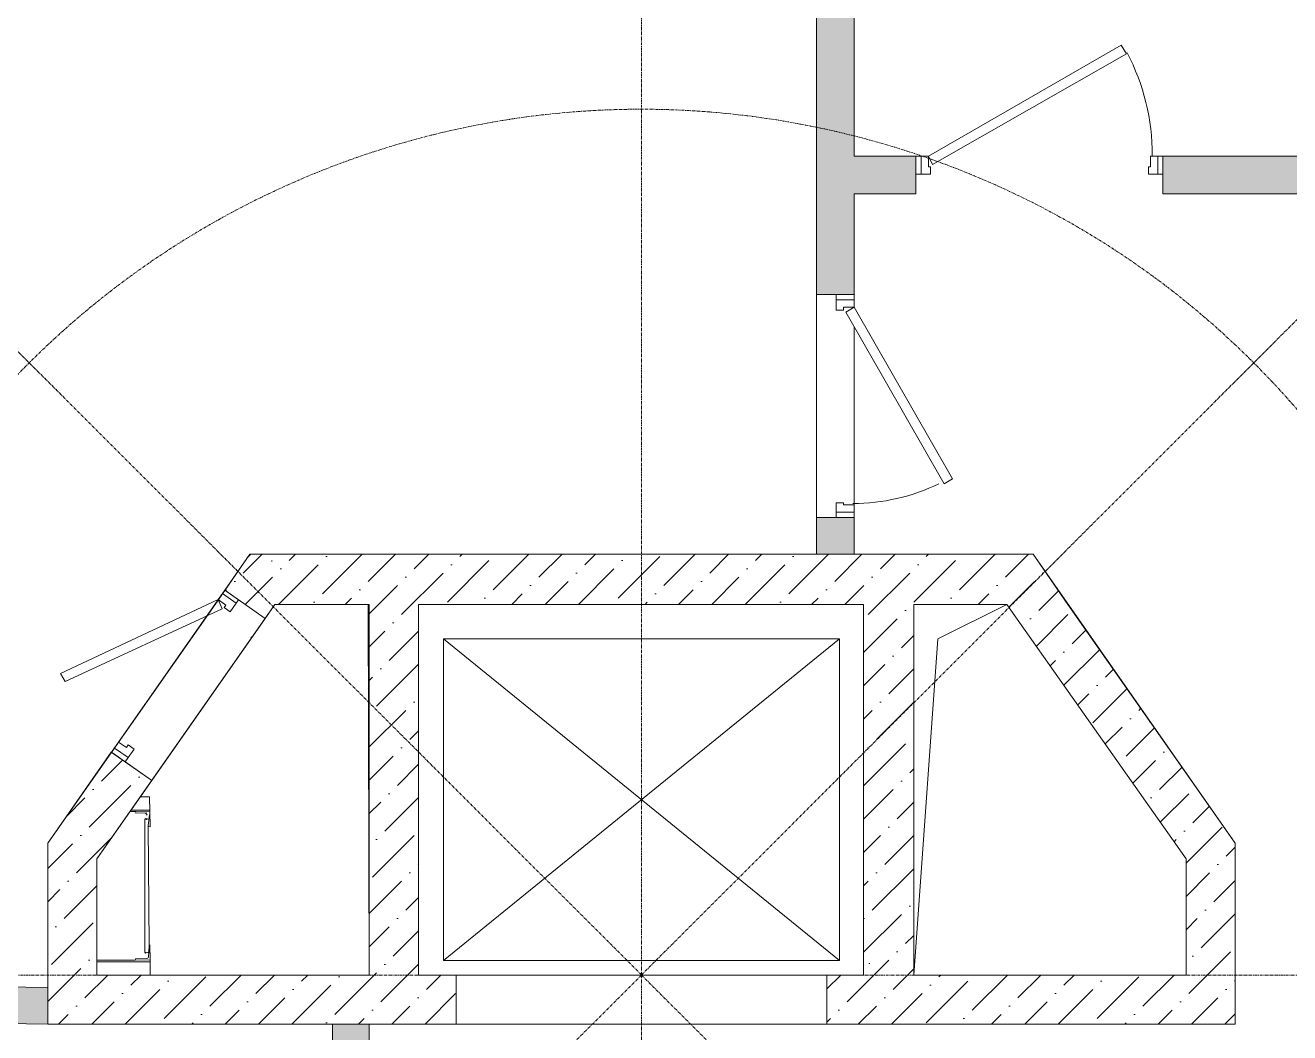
# Model space of a CAD drawing. Header units: millimetres. Extents: x 223 to 163467, y -12002 to 99672.
# Drawn here: x 95294 to 100406, y -280 to 3793 of the extents above; entities that cross this region are included whole.
import ezdxf

# ---------------------------------------------------------------- set-up
doc = ezdxf.new("R2010")
doc.units = ezdxf.units.MM
doc.linetypes.add('ADSK_Линия сетки', pattern=[21, 12, -3, 3, -3])
doc.layers.add('A-ANNO-DIMS', color=7, linetype='Continuous', lineweight=9)
doc.layers.add('S-GRID', color=7, linetype='Continuous', lineweight=9)
for name, color, linetype in [('PDF _A-DETL', 7, 'Continuous'), ('PDF _A-DETL-GENF', 7, 'Continuous'), ('PDF _A-DETL-MEDM', 7, 'Continuous'), ('PDF _A-DOOR', 7, 'Continuous'), ('PDF _A-DOOR-FRAM', 7, 'Continuous'), ('PDF _A-FLOR', 7, 'Continuous'), ('PDF _A-WALL', 7, 'Continuous'), ('PDF _A-WALL-PATT', 7, 'Continuous'), ('PDF _I-WALL', 7, 'Continuous'), ('PDF _S-BEAM', 7, 'Continuous')]:
    doc.layers.add(name, color=color, linetype=linetype)
doc.styles.add('GOST Common_I_6', font='ARIALN.TTF', dxfattribs={"height": 125})
doc.dimstyles.new('Диагональ_-_Gost_2_5мм', dxfattribs={"dimscale": 304.8, "dimtxt": 125.714375, "dimasz": 0.492126, "dimexe": 0.393701, "dimexo": 0.246063, "dimgap": 0.287073, "dimtad": 1, "dimdec": 0, "dimzin": 0, "dimdsep": 46, "dimtxsty": 'GOST Common_I_6', "dimsah": 1, "dimcen": 0.09, "dimdle": 0.393701, "dimazin": 0, "dimtfac": 1, "dimtdec": 4, "dimtix": 1, "dimtmove": 0, "dimatfit": 3, "dimfxl": 1, "dimtvp": 1, "dimtfill": 1, "dimtolj": 1, "dimtzin": 0, "dimarcsym": 2})

# ---------------------------------------------------------------- blocks, each defined once
blk = doc.blocks.new('*D333')
at = {"layer": 'A-ANNO-DIMS', "color": 0, "lineweight": -2, "transparency": 16777216}
for p, q in [((81110.1, 24600.2), (81311.7, 24398.7)), ((78830.9, 19097.7), (79115.9, 19097.7))]:
    blk.add_line(p, q, dxfattribs=at)
blk.add_arc((86612.7, 19097.7), 7616.7, 136.12837, 178.87163, dxfattribs=at)
at = {"layer": 'A-ANNO-DIMS', "color": 0, "transparency": 16777216}
for points in [[(81104, 24393.9), (81139.7, 24358.9), (81226.8, 24483.5)], [(79022.4, 19247.4), (78972.4, 19247.9), (78995.9, 19097.7)]]:
    blk.add_solid(points, dxfattribs=at)
at = {"layer": 'Defpoints', "color": 0, "transparency": 16777216}
for p in [(81057.1, 24653.2), (80016.4, 22906), (78755.9, 19097.7), (86612.7, 19097.7)]:
    blk.add_point(p, dxfattribs=at)
at = {"layer": 'A-ANNO-DIMS', "color": 0, "transparency": 16777216, "insert": (79437.1, 22069.9), "char_height": 125, "width": 588.088, "attachment_point": 5, "rotation": 67.5, "style": 'GOST Common_I_6', "bg_fill": 3, "box_fill_scale": 1.1, "bg_fill_color": 256, "bg_fill_true_color": 13158600, "bg_fill_transparency": 0}
blk.add_mtext('\\A1;45.00°', dxfattribs=at)
blk = doc.blocks.new('*D334')
at = {"layer": 'A-ANNO-DIMS', "color": 0, "lineweight": -2, "transparency": 16777216}
for p, q in [((86612.7, 26879.4), (86612.7, 26594.4)), ((81110.1, 24600.2), (81311.7, 24398.7))]:
    blk.add_line(p, q, dxfattribs=at)
blk.add_arc((86612.7, 19097.7), 7616.7, 91.12837, 133.87163, dxfattribs=at)
at = {"layer": 'A-ANNO-DIMS', "color": 0, "transparency": 16777216}
for points in [[(86462.4, 26737.9), (86462.9, 26687.9), (86612.7, 26714.4)], [(81351.4, 24570.7), (81316.4, 24606.4), (81226.8, 24483.5)]]:
    blk.add_solid(points, dxfattribs=at)
at = {"layer": 'Defpoints', "color": 0, "transparency": 16777216}
for p in [(86612.7, 26954.4), (84641.3, 26454.9), (81057.1, 24653.2), (86612.7, 19097.7)]:
    blk.add_point(p, dxfattribs=at)
at = {"layer": 'A-ANNO-DIMS', "color": 0, "transparency": 16777216, "insert": (83640.4, 26273.2), "char_height": 125, "width": 588.088, "attachment_point": 5, "rotation": 22.5, "style": 'GOST Common_I_6', "bg_fill": 3, "box_fill_scale": 1.1, "bg_fill_color": 256, "bg_fill_true_color": 13158600, "bg_fill_transparency": 0}
blk.add_mtext('\\A1;45.00°', dxfattribs=at)
blk = doc.blocks.new('*D335')
at = {"layer": 'A-ANNO-DIMS', "color": 0, "lineweight": -2, "transparency": 16777216}
for p, q in [((86612.7, 26879.4), (86612.7, 26594.4)), ((92115.2, 24600.2), (91913.7, 24398.7))]:
    blk.add_line(p, q, dxfattribs=at)
blk.add_arc((86612.7, 19097.7), 7616.7, 46.12837, 88.87163, dxfattribs=at)
at = {"layer": 'A-ANNO-DIMS', "color": 0, "transparency": 16777216}
for points in [[(86762.4, 26687.9), (86762.9, 26737.9), (86612.7, 26714.4)], [(91908.9, 24606.4), (91873.9, 24570.7), (91998.5, 24483.5)]]:
    blk.add_solid(points, dxfattribs=at)
at = {"layer": 'Defpoints', "color": 0, "transparency": 16777216}
for p in [(86612.7, 26954.4), (90421, 25693.9), (92168.2, 24653.2), (86612.7, 19097.7)]:
    blk.add_point(p, dxfattribs=at)
at = {"layer": 'A-ANNO-DIMS', "color": 0, "transparency": 16777216, "insert": (89584.9, 26273.2), "char_height": 125, "width": 588.088, "attachment_point": 5, "rotation": 337.5, "style": 'GOST Common_I_6', "bg_fill": 3, "box_fill_scale": 1.1, "bg_fill_color": 256, "bg_fill_true_color": 13158600, "bg_fill_transparency": 0}
blk.add_mtext('\\A1;45.00°', dxfattribs=at)
blk = doc.blocks.new('*D336')
at = {"layer": 'A-ANNO-DIMS', "color": 0, "lineweight": -2, "transparency": 16777216}
for p, q in [((92115.2, 24600.2), (91913.7, 24398.7)), ((94394.4, 19097.7), (94109.4, 19097.7))]:
    blk.add_line(p, q, dxfattribs=at)
blk.add_arc((86612.7, 19097.7), 7616.7, 1.12837, 43.87163, dxfattribs=at)
at = {"layer": 'A-ANNO-DIMS', "color": 0, "transparency": 16777216}
for points in [[(92085.7, 24358.9), (92121.4, 24393.9), (91998.5, 24483.5)], [(94252.9, 19247.9), (94202.9, 19247.4), (94229.4, 19097.7)]]:
    blk.add_solid(points, dxfattribs=at)
at = {"layer": 'Defpoints', "color": 0, "transparency": 16777216}
for p in [(92168.2, 24653.2), (93969.9, 21069), (86612.7, 19097.7), (94469.4, 19097.7)]:
    blk.add_point(p, dxfattribs=at)
at = {"layer": 'A-ANNO-DIMS', "color": 0, "transparency": 16777216, "insert": (93788.2, 22069.9), "char_height": 125, "width": 588.088, "attachment_point": 5, "rotation": 292.5, "style": 'GOST Common_I_6', "bg_fill": 3, "box_fill_scale": 1.1, "bg_fill_color": 256, "bg_fill_true_color": 13158600, "bg_fill_transparency": 0}
blk.add_mtext('\\A1;45.00°', dxfattribs=at)
blk = doc.blocks.new('*D337')
at = {"layer": 'A-ANNO-DIMS', "color": 0, "lineweight": -2, "transparency": 16777216}
for p, q in [((94394.4, 19097.7), (94109.4, 19097.7)), ((92115.2, 13595.1), (91913.7, 13796.7))]:
    blk.add_line(p, q, dxfattribs=at)
blk.add_arc((86612.7, 19097.7), 7616.7, 316.12837, 358.87163, dxfattribs=at)
at = {"layer": 'A-ANNO-DIMS', "color": 0, "transparency": 16777216}
for points in [[(94202.9, 18947.9), (94252.9, 18947.4), (94229.4, 19097.7)], [(92121.4, 13801.4), (92085.7, 13836.4), (91998.5, 13711.8)]]:
    blk.add_solid(points, dxfattribs=at)
at = {"layer": 'Defpoints', "color": 0, "transparency": 16777216}
for p in [(86612.7, 19097.7), (94469.4, 19097.7), (93209, 15289.3), (92168.2, 13542.1)]:
    blk.add_point(p, dxfattribs=at)
at = {"layer": 'A-ANNO-DIMS', "color": 0, "transparency": 16777216, "insert": (93511, 16240.3), "char_height": 125, "width": 588.088, "attachment_point": 5, "rotation": 67.5, "style": 'GOST Common_I_6', "bg_fill": 3, "box_fill_scale": 1.1, "bg_fill_color": 256, "bg_fill_true_color": 13158600, "bg_fill_transparency": 0}
blk.add_mtext('\\A1;45.00°', dxfattribs=at)
blk = doc.blocks.new('*D338')
at = {"layer": 'A-ANNO-DIMS', "color": 0, "lineweight": -2, "transparency": 16777216}
for p, q in [((92115.2, 13595.1), (91913.7, 13796.7)), ((86612.7, 11315.9), (86612.7, 11600.9))]:
    blk.add_line(p, q, dxfattribs=at)
blk.add_arc((86612.7, 19097.7), 7616.7, 271.12837, 313.87163, dxfattribs=at)
at = {"layer": 'A-ANNO-DIMS', "color": 0, "transparency": 16777216}
for points in [[(91873.9, 13624.6), (91908.9, 13588.9), (91998.5, 13711.8)], [(86762.9, 11457.4), (86762.4, 11507.4), (86612.7, 11480.9)]]:
    blk.add_solid(points, dxfattribs=at)
at = {"layer": 'Defpoints', "color": 0, "transparency": 16777216}
for p in [(86612.7, 19097.7), (92168.2, 13542.1), (88584, 11740.4), (86612.7, 11240.9)]:
    blk.add_point(p, dxfattribs=at)
at = {"layer": 'A-ANNO-DIMS', "color": 0, "transparency": 16777216, "insert": (89470.1, 12199.3), "char_height": 125, "width": 588.088, "attachment_point": 5, "rotation": 22.5, "style": 'GOST Common_I_6', "bg_fill": 3, "box_fill_scale": 1.1, "bg_fill_color": 256, "bg_fill_true_color": 13158600, "bg_fill_transparency": 0}
blk.add_mtext('\\A1;45.00°', dxfattribs=at)
blk = doc.blocks.new('*D339')
at = {"layer": 'A-ANNO-DIMS', "color": 0, "lineweight": -2, "transparency": 16777216}
for p, q in [((78830.9, 19097.7), (79115.9, 19097.7)), ((81110.1, 13595.1), (81311.7, 13796.7))]:
    blk.add_line(p, q, dxfattribs=at)
blk.add_arc((86612.7, 19097.7), 7616.7, 181.12837, 223.87163, dxfattribs=at)
at = {"layer": 'A-ANNO-DIMS', "color": 0, "transparency": 16777216}
for points in [[(78972.4, 18947.4), (79022.4, 18947.9), (78995.9, 19097.7)], [(81139.7, 13836.4), (81104, 13801.4), (81226.8, 13711.8)]]:
    blk.add_solid(points, dxfattribs=at)
at = {"layer": 'Defpoints', "color": 0, "transparency": 16777216}
for p in [(78755.9, 19097.7), (86612.7, 19097.7), (79255.5, 17126.3), (81057.1, 13542.1)]:
    blk.add_point(p, dxfattribs=at)
at = {"layer": 'A-ANNO-DIMS', "color": 0, "transparency": 16777216, "insert": (79714.3, 16240.3), "char_height": 125, "width": 588.088, "attachment_point": 5, "rotation": 292.5, "style": 'GOST Common_I_6', "bg_fill": 3, "box_fill_scale": 1.1, "bg_fill_color": 256, "bg_fill_true_color": 13158600, "bg_fill_transparency": 0}
blk.add_mtext('\\A1;45.00°', dxfattribs=at)
blk = doc.blocks.new('*D340')
at = {"layer": 'A-ANNO-DIMS', "color": 0, "lineweight": -2, "transparency": 16777216}
for p, q in [((81110.1, 13595.1), (81311.7, 13796.7)), ((86612.7, 11315.9), (86612.7, 11600.9))]:
    blk.add_line(p, q, dxfattribs=at)
blk.add_arc((86612.7, 19097.7), 7616.7, 226.12837, 268.87163, dxfattribs=at)
at = {"layer": 'A-ANNO-DIMS', "color": 0, "transparency": 16777216}
for points in [[(81316.4, 13588.9), (81351.4, 13624.6), (81226.8, 13711.8)], [(86462.9, 11507.4), (86462.4, 11457.4), (86612.7, 11480.9)]]:
    blk.add_solid(points, dxfattribs=at)
at = {"layer": 'Defpoints', "color": 0, "transparency": 16777216}
for p in [(86612.7, 19097.7), (81057.1, 13542.1), (82804.3, 12501.4), (86612.7, 11240.9)]:
    blk.add_point(p, dxfattribs=at)
at = {"layer": 'A-ANNO-DIMS', "color": 0, "transparency": 16777216, "insert": (83755.3, 12199.3), "char_height": 125, "width": 588.088, "attachment_point": 5, "rotation": 337.5, "style": 'GOST Common_I_6', "bg_fill": 3, "box_fill_scale": 1.1, "bg_fill_color": 256, "bg_fill_true_color": 13158600, "bg_fill_transparency": 0}
blk.add_mtext('\\A1;45.00°', dxfattribs=at)
blk = doc.blocks.new('оси')
at = {"layer": 'S-GRID', "linetype": 'ADSK_Линия сетки'}
for q in [(86612.7, 27920.3), (80374.1, 25336.2), (77921.9, 19097.7), (80436.2, 12921.1), (86612.7, 8288.8), (95262.1, 19097.7), (92851.2, 12859.1)]:
    blk.add_line((86612.7, 19097.7), q, dxfattribs=at)
blk.add_arc((86612.7, 19097.7), 6000, 192.09621, 182.95219, dxfattribs=at)
at = {"layer": 'A-ANNO-DIMS'}
dim = blk.add_angular_dim_3p(base=(80016.4, 22906), center=(86612.7, 19097.7), p1=(81057.1, 24653.2), p2=(78755.9, 19097.7), dimstyle='Диагональ_-_Gost_2_5мм', override={"dimpost": '<>', "dimfxl": 6013.290219}, dxfattribs=at)
dim.commit()
dim.dimension.update_dxf_attribs({"geometry": '*D333', "text_midpoint": (79437.1, 22069.9)})
dim = blk.add_angular_dim_3p(base=(84641.3, 26454.9), center=(86612.7, 19097.7), p1=(86612.7, 26954.4), p2=(81057.1, 24653.2), dimstyle='Диагональ_-_Gost_2_5мм', override={"dimpost": '<>', "dimfxl": 6013.290219}, dxfattribs=at)
dim.commit()
dim.dimension.update_dxf_attribs({"geometry": '*D334', "text_midpoint": (83640.4, 26273.2)})
dim = blk.add_angular_dim_3p(base=(90421, 25693.9), center=(86612.7, 19097.7), p1=(92168.2, 24653.2), p2=(86612.7, 26954.4), dimstyle='Диагональ_-_Gost_2_5мм', override={"dimpost": '<>', "dimfxl": 6013.290219}, dxfattribs=at)
dim.commit()
dim.dimension.update_dxf_attribs({"geometry": '*D335', "text_midpoint": (89584.9, 26273.2)})
dim = blk.add_angular_dim_3p(base=(93969.9, 21069), center=(86612.7, 19097.7), p1=(94469.4, 19097.7), p2=(92168.2, 24653.2), dimstyle='Диагональ_-_Gost_2_5мм', override={"dimpost": '<>', "dimfxl": 6013.290219}, dxfattribs=at)
dim.commit()
dim.dimension.update_dxf_attribs({"geometry": '*D336', "text_midpoint": (93788.2, 22069.9)})
dim = blk.add_angular_dim_3p(base=(93209, 15289.3), center=(86612.7, 19097.7), p1=(92168.2, 13542.1), p2=(94469.4, 19097.7), dimstyle='Диагональ_-_Gost_2_5мм', override={"dimpost": '<>', "dimfxl": 6013.290219}, dxfattribs=at)
dim.commit()
dim.dimension.update_dxf_attribs({"geometry": '*D337', "text_midpoint": (93511, 16240.3)})
dim = blk.add_angular_dim_3p(base=(88584, 11740.4), center=(86612.7, 19097.7), p1=(86612.7, 11240.9), p2=(92168.2, 13542.1), dimstyle='Диагональ_-_Gost_2_5мм', override={"dimpost": '<>', "dimfxl": 6013.290219}, dxfattribs=at)
dim.commit()
dim.dimension.update_dxf_attribs({"geometry": '*D338', "text_midpoint": (89470.1, 12199.3)})
dim = blk.add_angular_dim_3p(base=(79255.5, 17126.3), center=(86612.7, 19097.7), p1=(78755.9, 19097.7), p2=(81057.1, 13542.1), dimstyle='Диагональ_-_Gost_2_5мм', override={"dimpost": '<>', "dimfxl": 6013.290219}, dxfattribs=at)
dim.commit()
dim.dimension.update_dxf_attribs({"geometry": '*D339', "text_midpoint": (79714.3, 16240.3)})
dim = blk.add_angular_dim_3p(base=(82804.3, 12501.4), center=(86612.7, 19097.7), p1=(81057.1, 13542.1), p2=(86612.7, 11240.9), dimstyle='Диагональ_-_Gost_2_5мм', override={"dimpost": '<>', "dimfxl": 6013.290219}, dxfattribs=at)
dim.commit()
dim.dimension.update_dxf_attribs({"geometry": '*D340', "text_midpoint": (83755.3, 12199.3)})
at = {"layer": 'S-GRID', "linetype": 'ADSK_Линия сетки'}
blk.add_line((86612.7, 19097.7), (92789.2, 25274.2), dxfattribs=at)
blk.add_arc((86612.7, 19097.7), 3500, 177.3315, 161.4375, dxfattribs=at)

msp = doc.modelspace()

# ---------------------------------------------------------------- hatches: boundary and pattern name
at = {"lineweight": 15}
h = msp.add_hatch(dxfattribs=at)
h.set_pattern_fill('ANSI36', scale=30)
h.set_pattern_definition([(45, (15841.03, -1301.03), (50.51394, 185.21778), [238.125, -47.625, 0, -47.625])])
h.paths.add_polyline_path([(99368.4, 1654.8), (96201.9, 1654.8), (96100.9, 1509), (96263.9, 1394.9), (96303.5, 1451.6), (96680.1, 1451.6), (96684.5, -47), (95583.9, -47), (95583.9, 422.9), (95805.2, 739.3), (95641.8, 853.7), (95384.9, 486.4), (95384.9, -246), (97035.9, -246), (97035.9, -47), (96883.5, -47), (96883.5, 1451.6), (98682.6, 1451.6), (98682.6, -47), (98534.5, -47), (98534.5, -246), (100185.4, -246), (100185.4, 486.4)])
h.paths.add_polyline_path([(99262.6, 1451.6), (99986.5, 422.9), (99986.5, -47), (98885.8, -47), (98885.8, 1451.6)], flags=16)
at = {"layer": 'PDF _A-WALL-PATT', "lineweight": 15, "true_color": 0xc0c0c0, "transparency": 33554559}
for points in [[(99315.7, 4512.2), (98492.1, 4512.2), (98492.1, 2704.6), (98644.5, 2704.6), (98644.5, 3111), (98894.3, 3111), (98894.3, 3263.4), (98644.5, 3263.4), (98644.5, 4364.1), (99415, 4364.1), (99863.7, 5443.5), (99859.5, 5447.8), (99863.7, 5460.5), (99872.2, 5460.5), (99990.7, 5748.3), (99851, 5803.4), (99825.6, 5748.3), (99707.1, 5460.5), (99702.8, 5447.8), (99702.8, 5443.5)], [(102035.4, -199.4), (101883, 164.7), (100663.8, 3111), (100600.3, 3263.4), (99893.3, 3263.4), (99893.3, 3111), (100498.7, 3111), (101722.1, 164.7), (101836.4, -110.5), (101883, -229), (101883, -952.9), (101497.7, -1338.2), (101603.6, -1444), (102035.4, -1012.2), (102035.4, -347.6), (103677.9, -347.6), (103677.9, -271.4), (103682.1, -199.4), (103682.1, -195.2), (102035.4, -195.2)], [(98644.5, 1802.9), (98492.1, 1802.9), (98492.1, 1654.8), (98644.5, 1654.8)], [(95384.9, -97.8), (92087.2, -47), (92087.2, -195.2), (95384.9, -246)], [(96684.5, -246), (96536.4, -246), (96536.4, -1346.6), (96684.5, -1346.6)]]:
    msp.add_hatch(color=9, dxfattribs=at).paths.add_polyline_path(points)

# ---------------------------------------------------------------- linework, layer by layer
at = {"lineweight": 15}
for p, q in [((95738.4, 12.6), (95583.9, 12.6)), ((95583.9, 6.6), (95799.4, 6.6)), ((95799.4, 14), (95799.4, -47))]:
    msp.add_line(p, q, dxfattribs=at)
msp.add_lwpolyline([(96263.9, 1394.9), (96100.9, 1509), (96201.9, 1654.8), (99368.4, 1654.8), (100185.4, 486.4), (100185.4, -246), (98534.5, -246), (98534.5, -47), (98682.6, -47), (98682.6, 1451.6), (96883.5, 1451.6), (96883.5, -47), (97035.9, -47), (97035.9, -246), (95384.9, -246), (95384.9, 486.4), (95641.8, 853.7), (95805.2, 739.3), (95583.9, 422.9), (95583.9, -47), (96684.5, -47), (96680.1, 1451.6), (96303.5, 1451.6), (96263.9, 1394.9), (96101.4, 1508.6)], dxfattribs=at)
at = {"layer": 'PDF _A-DETL', "lineweight": 15}
msp.add_circle((97789.7, -43.1), 6197.2, dxfattribs=at)
at = {"layer": 'PDF _A-DETL-GENF', "lineweight": 15}
for points in [[(96100.9, 1509), (95642.2, 853.4)], [(96263.9, 1394.9), (96100.9, 1509)], [(95805.2, 739.3), (96263.9, 1394.9)], [(95642.2, 853.4), (95805.2, 739.3)], [(98534.5, -47), (97035.9, -47)], [(97035.9, -47), (97035.9, -246)], [(98534.5, -246), (98534.5, -47)], [(97035.9, -246), (98534.5, -246)]]:
    msp.add_lwpolyline(points, dxfattribs=at)
at = {"layer": 'PDF _A-DETL-MEDM', "lineweight": 15}
for points in [[(98885.8, -47), (98983.2, 1311.9), (99262.6, 1451.6)], [(98585.3, 1311.9), (96985.1, 12.3)], [(96985.1, 1311.9), (98585.3, 12.3)]]:
    msp.add_lwpolyline(points, dxfattribs=at)
msp.add_lwpolyline([(96985.1, 1311.9), (98585.3, 1311.9), (98585.3, 12.3), (96985.1, 12.3)], close=True, dxfattribs=at)
at = {"layer": 'PDF _A-DOOR', "lineweight": 15}
for points in [[(99724, 3712.1), (99745.2, 3678.3), (98962, 3229.5), (98945.1, 3263.4)], [(98915.5, 3191.4), (98894.3, 3191.4), (98894.3, 3263.4), (98915.5, 3263.4)], [(99872.2, 3191.4), (99872.2, 3263.4), (99893.3, 3263.4), (99893.3, 3191.4)], [(98572.6, 2704.6), (98644.5, 2704.6), (98644.5, 2683.5), (98572.6, 2683.5)], [(99008.6, 1938.4), (98610.7, 2632.7), (98644.5, 2653.8), (99042.4, 1959.6)], [(98644.5, 1824.1), (98644.5, 1802.9), (98572.6, 1802.9), (98572.6, 1824.1)], [(96146.7, 1456.3), (96156.4, 1470.1), (96100.9, 1509), (96091.2, 1495.1)], [(95436.8, 1172.7), (95454.9, 1139.4), (96089.8, 1434.1), (96074.2, 1470.8)], [(95709.9, 831.9), (95654.4, 870.7), (95642.2, 853.4), (95697.7, 814.6)]]:
    msp.add_lwpolyline(points, close=True, dxfattribs=at)
for centre, radius, start, end in [((98950.4, 3267), 899.6, 360, 27.4438), ((98639.1, 2657.4), 798, 270, 295.9058)]:
    msp.add_arc(centre, radius, start, end, dxfattribs=at)
at = {"layer": 'PDF _A-DOOR-FRAM', "lineweight": 15}
for points in [[(98915.5, 3191.4), (98915.5, 3263.4), (98945.1, 3263.4), (98945.1, 3221.1), (98953.6, 3221.1), (98953.6, 3191.4)], [(99872.2, 3191.4), (99834.1, 3191.4), (99834.1, 3221.1), (99842.5, 3221.1), (99842.5, 3263.4), (99872.2, 3263.4)], [(98644.5, 2683.5), (98644.5, 2653.8), (98602.2, 2653.8), (98602.2, 2641.1), (98572.6, 2641.1), (98572.6, 2683.5)], [(98572.6, 1862.2), (98602.2, 1862.2), (98602.2, 1853.7), (98644.5, 1853.7), (98644.5, 1824.1), (98572.6, 1824.1)], [(96146.7, 1456.3), (96091.2, 1495.1), (96074.2, 1470.8), (96105.4, 1449), (96098.1, 1438.6), (96122.4, 1421.6)], [(95709.9, 831.9), (95734.1, 866.6), (95709.8, 883.6), (95702.6, 873.2), (95671.3, 895), (95654.4, 870.7)]]:
    msp.add_lwpolyline(points, close=True, dxfattribs=at)
at = {"layer": 'PDF _A-FLOR', "lineweight": 15}
msp.add_lwpolyline([(101363.2, 5283, 0.600453), (91360, -43.6, 1), (104199.5, -43.6, 0.247585), (101404.5, 5255)], format="xyb", dxfattribs=at)
for points in [[(98492.1, 1802.9), (98492.1, 2704.6)], [(98644.5, 2573.4), (98644.5, 1853.7)]]:
    msp.add_lwpolyline(points, dxfattribs=at)
at = {"layer": 'PDF _A-WALL', "lineweight": 15}
for points in [[(99872.2, 5460.5), (99990.7, 5748.3), (99851, 5803.4), (99317.6, 4512.2), (98492.1, 4512.2), (98492.1, 2704.6), (98572.6, 2704.6)], [(98894.3, 3263.4), (98644.5, 3263.4), (98644.5, 4364.1), (99415, 4364.1), (99863.7, 5443.5)], [(103682.1, -195.2), (102035.4, -195.2), (100600.3, 3263.4), (99893.3, 3263.4)], [(98644.5, 2704.6), (98644.5, 3111), (98894.3, 3111), (98894.3, 3191.4)], [(99893.3, 3191.4), (99893.3, 3111), (100498.7, 3111), (101883, -229), (101883, -952.9), (101497.7, -1338.2)], [(98572.6, 1802.9), (98492.1, 1802.9), (98492.1, 1654.8), (98644.5, 1654.8), (98644.5, 1802.9)], [(95384.9, -195.2), (95384.9, -47)], [(96684.5, -1346.6), (96684.5, -246), (96536.4, -246), (96536.4, -1346.6), (96612.6, -1346.6)]]:
    msp.add_lwpolyline(points, dxfattribs=at)
msp.add_lwpolyline([(95384.9, -97.8), (92087.2, -47), (92087.2, -195.2), (95384.9, -246)], close=True, dxfattribs=at)
at = {"layer": 'PDF _A-WALL-PATT', "lineweight": 15}
for points in [[(96189.2, 1637.8), (96206.2, 1654.8)], [(96290.8, 1625.1), (96290.8, 1629.4)], [(96206.2, 1316.1), (96210.4, 1320.3)], [(95926.8, 1261.1), (95932.7, 1267.1)], [(98703.8, -0.4), (98708, -0.4)]]:
    msp.add_lwpolyline(points, dxfattribs=at)
at = {"layer": 'PDF _I-WALL', "lineweight": 15}
for points in [[(91580.1, -43.6, -0.517528), (99843.7, 5802.4, 0.521271), (91580.6, -117.3, 0.00163), (91581.2, -157.7)], [(96674.8, -6143.9, 0.467725), (103979.4, -43.6, 0.246441), (101302.3, 5058.1, -0.246441), (103979.4, -43.6, -0.467579), (96677.7, -6144.5)]]:
    msp.add_lwpolyline(points, format="xyb", dxfattribs=at)
for points in [[(98534.5, -246), (100185.4, -246), (100185.4, -47), (100185.4, 139.3), (100185.4, 486.4), (99508.1, 1451.6), (99368.4, 1654.8), (96201.9, 1654.8), (96062.2, 1451.6), (95384.9, 486.4), (95384.9, 139.3), (95384.9, -47), (95384.9, -246), (96536.4, -246)], [(95736.3, -47), (95583.9, -47), (95583.9, 422.9), (96303.5, 1451.6), (96684.5, 1451.6), (96684.5, -47), (95736.3, -47)], [(97035.9, -47), (96883.5, -47), (96883.5, 1451.6), (98682.6, 1451.6), (98682.6, -47), (98534.5, -47)], [(96536.4, -246), (97035.9, -246)]]:
    msp.add_lwpolyline(points, dxfattribs=at)
msp.add_lwpolyline([(99986.5, -47), (98885.8, -47), (98885.8, 1451.6), (99262.6, 1451.6), (99986.5, 422.9)], close=True, dxfattribs=at)
msp.add_lwpolyline([(91581.9, -193.3, 0.349124), (96529.5, -6115.8, -0.349124)], format="xyb", close=True, dxfattribs=at)
at = {"layer": 'PDF _S-BEAM', "lineweight": 15}
for points in [[(95759.1, 673.4), (95796.6, 674), (95798.1, 613)], [(95740.5, 613.9), (95717.6, 614)], [(95721.4, 619.5), (95799.1, 618.9)], [(95793.6, 553), (95799.5, 551.9), (95798.1, 613), (95740.5, 613.9), (95737, 611.5)], [(95739.5, 608), (95785.2, 609.1)], [(95742.9, 610.5), (95742.9, 610.5)], [(95792.9, 583.5), (95787, 584.5), (95783.5, 582.1), (95781.1, 585.5), (95777.6, 583.1), (95777.5, 45.2), (95779.9, 41.8), (95783.4, 44.2), (95789.3, 43.2), (95792.8, 45.6), (95795.2, 42.1)], [(95796, 601.2), (95791.2, 556.4), (95794.5, 72.6)], [(95797.1, 555.4), (95797.1, 555.4)], [(95785.2, 19.6), (95739.4, 18.5), (95738.4, 12.6), (95799.4, 14), (95797.9, 75.1), (95794.5, 72.6), (95792.1, 24.4)], [(95741.8, 15), (95741.8, 15)]]:
    msp.add_lwpolyline(points, dxfattribs=at)
for centre, start, end in [((95780.1, 599.5), 0.0512, 90.051), ((95785.2, 25.9), 270.0512, 0.051)]:
    msp.add_arc(centre, 6.35, start, end, dxfattribs=at)

# ---------------------------------------------------------------- next in the draw order: block references
at = {"lineweight": 15}
msp.add_blockref('оси', (11172.5, -19144.7), dxfattribs=at)

doc.saveas('drawing.dxf')
